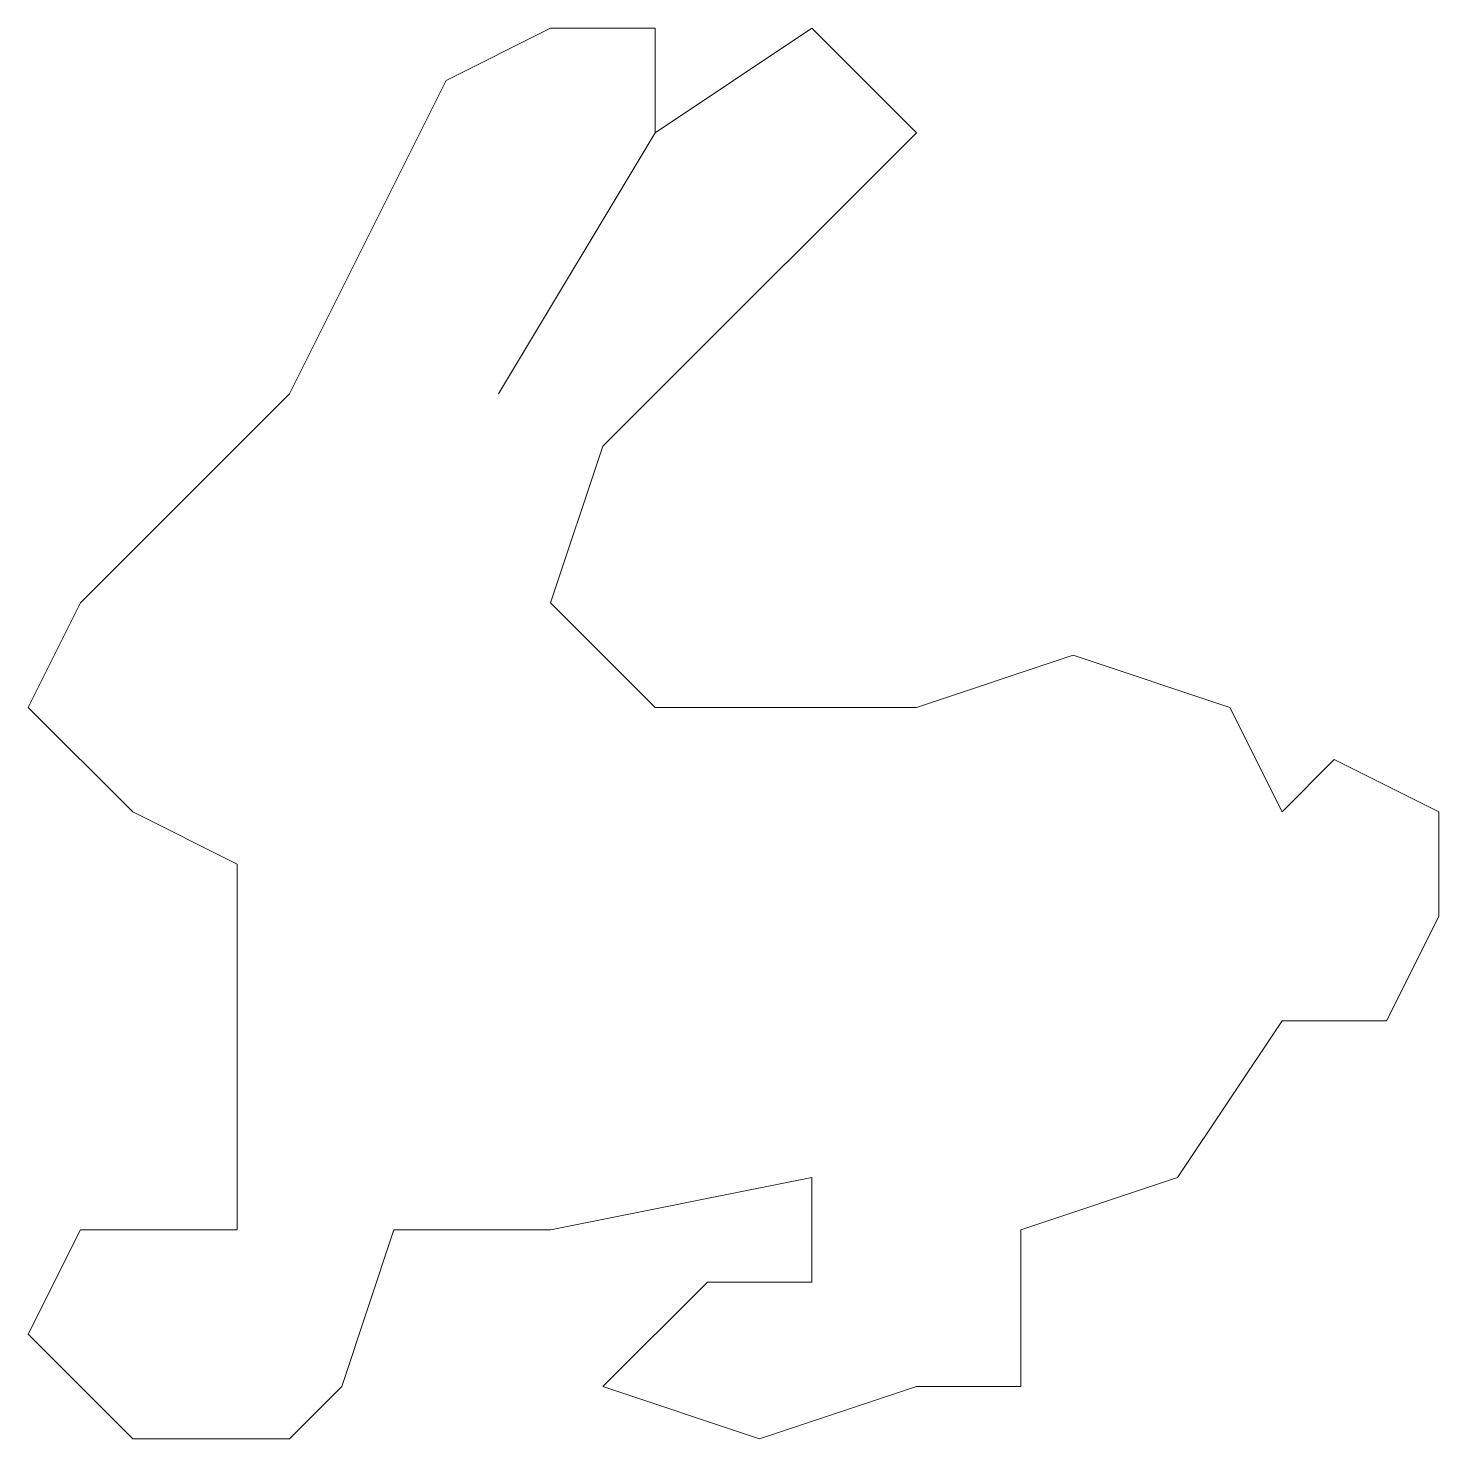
# Model space of a CAD drawing. Extents: x -12.8 to 14.2, y -11.8 to 15.2.
import ezdxf

# ---------------------------------------------------------------- set-up
doc = ezdxf.new("R2010")
doc.units = 0
doc.layers.get('0').update_dxf_attribs({"lineweight": 0, "true_color": 0xffffff})

msp = doc.modelspace()

# ---------------------------------------------------------------- linework, layer by layer
for p, q in [((-4.8016, 14.184), (-2.8016, 15.184)), ((-2.8016, 15.184), (-0.8016, 15.184)), ((-0.8016, 15.184), (-0.8016, 13.184)), ((-0.8016, 13.184), (2.1984, 15.184)), ((2.1984, 15.184), (4.1984, 13.184)), ((-7.8016, 8.184), (-4.8016, 14.184)), ((-0.8016, 13.184), (-3.8016, 8.184)), ((-3.8016, 8.184), (-0.8016, 13.184)), ((4.1984, 13.184), (-0.8016, 8.184)), ((-9.8016, 6.184), (-7.8016, 8.184)), ((-0.8016, 8.184), (-1.8016, 7.184)), ((-1.8016, 7.184), (-2.8016, 4.184)), ((-11.8016, 4.184), (-9.8016, 6.184)), ((-12.8016, 2.184), (-11.8016, 4.184)), ((-2.8016, 4.184), (-0.8016, 2.184)), ((4.1984, 2.184), (7.1984, 3.184)), ((7.1984, 3.184), (10.1984, 2.184)), ((-10.8016, 0.184), (-12.8016, 2.184)), ((-0.8016, 2.184), (1.1984, 2.184)), ((1.1984, 2.184), (4.1984, 2.184)), ((10.1984, 2.184), (11.1984, 0.184)), ((11.1984, 0.184), (12.1984, 1.184)), ((12.1984, 1.184), (14.1984, 0.184)), ((-8.8016, -0.816), (-10.8016, 0.184)), ((14.1984, 0.184), (14.1984, -1.816)), ((-8.8016, -1.816), (-8.8016, -0.816)), ((-8.8016, -5.816), (-8.8016, -1.816)), ((14.1984, -1.816), (13.1984, -3.816)), ((11.1984, -3.816), (9.1984, -6.816)), ((13.1984, -3.816), (11.1984, -3.816)), ((-8.8016, -7.816), (-8.8016, -5.816)), ((2.1984, -6.816), (-2.8016, -7.816)), ((2.1984, -8.816), (2.1984, -6.816)), ((9.1984, -6.816), (6.1984, -7.816)), ((-12.8016, -9.816), (-11.8016, -7.816)), ((-11.8016, -7.816), (-10.8016, -7.816)), ((-10.8016, -7.816), (-8.8016, -7.816)), ((-5.8016, -7.816), (-6.8016, -10.816)), ((-2.8016, -7.816), (-5.8016, -7.816)), ((6.1984, -7.816), (6.1984, -10.816)), ((-1.8016, -10.816), (0.1984, -8.816)), ((0.1984, -8.816), (2.1984, -8.816)), ((-11.8016, -10.816), (-12.8016, -9.816)), ((-10.8016, -11.816), (-11.8016, -10.816)), ((-6.8016, -10.816), (-7.8016, -11.816)), ((1.1984, -11.816), (-1.8016, -10.816)), ((4.1984, -10.816), (1.1984, -11.816)), ((6.1984, -10.816), (4.1984, -10.816)), ((-7.8016, -11.816), (-10.8016, -11.816))]:
    msp.add_line(p, q)

doc.saveas('drawing.dxf')
